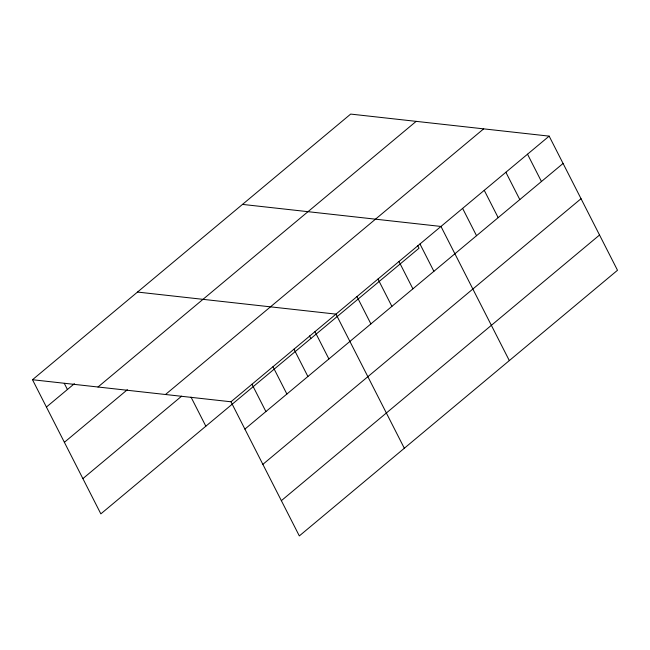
<?xml version="1.0" encoding="UTF-8"?>
<svg xmlns="http://www.w3.org/2000/svg" width="650" height="650" viewBox="0 0 650 650"><rect width="100%" height="100%" fill="white"/><g stroke="black" fill="none" stroke-linecap="round" stroke-linejoin="round"><path stroke-width="0.97" d="M32.5 379.73L350.675 114.083L549.153 136.134L617.5 270.27L299.325 535.917L230.977 401.781L32.5 379.73L100.847 513.866L419.023 248.219L417.674 245.578M46.418 407.046L74.417 383.671M97.996 387.002L416.171 121.363M64.382 442.301L127.384 389.699M165.482 394.501L483.657 128.862M82.883 478.611L181.659 396.151M230.977 401.781L549.153 136.134M244.896 429.098L563.079 163.459M262.86 464.352L581.035 198.705M281.361 500.663L599.536 235.024M242.499 204.401L440.976 226.452L509.324 360.588M137.499 292.061L335.977 314.121L404.324 448.256M527.516 154.196L541.442 181.521M505.879 172.266L519.805 199.582M484.25 190.328L498.168 217.644M462.613 208.39L476.531 235.714M419.973 243.986L433.891 271.31M398.978 261.519L412.896 288.844M377.975 279.053L391.893 306.369M356.972 296.587L370.898 323.903M314.974 331.646L328.9 358.971M309.498 335.896L310.846 338.536M293.979 349.18L307.897 376.504M272.976 366.714L286.894 394.038M251.981 384.248L265.899 411.564M191.027 397.118L205.847 426.205M64.277 383.346L67.421 389.512"/></g></svg>
